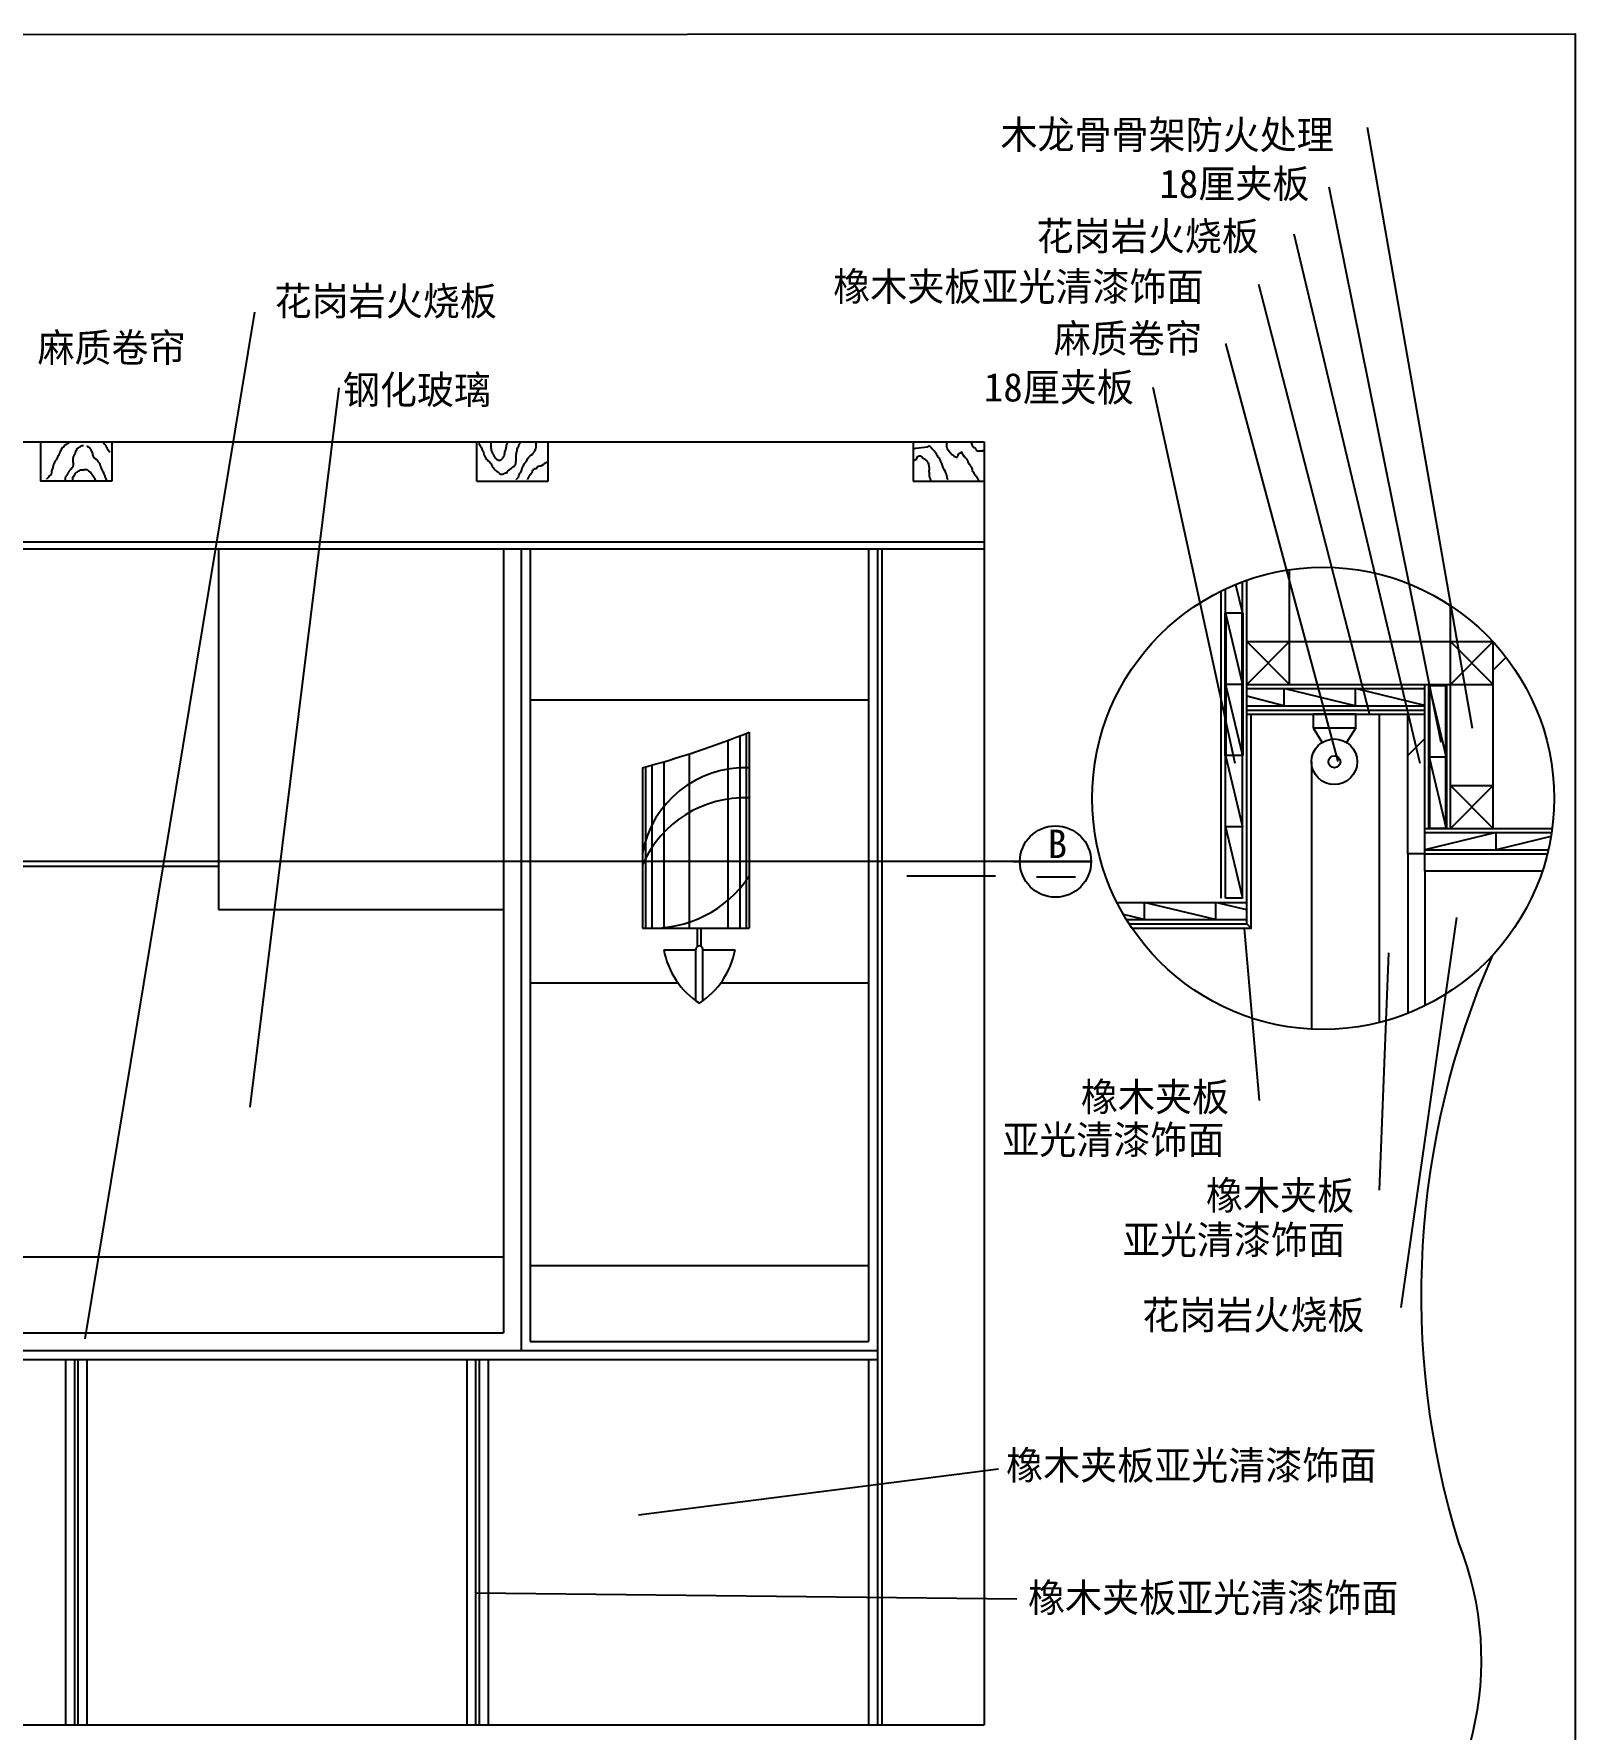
# Model space of a CAD drawing. Header units: metres. Extents: x 775 to 8252, y 359 to 9808.
# Drawn here: x 3925 to 8252, y 5050 to 9808 of the extents above; entities that cross this region are included whole.
import ezdxf

# ---------------------------------------------------------------- set-up
doc = ezdxf.new("R2010")
doc.units = ezdxf.units.M
for name, color, linetype in [('2', 2, 'Continuous'), ('3', 3, 'Continuous'), ('4', 4, 'Continuous'), ('7', 7, 'Continuous'), ('BH', 3, 'Continuous'), ('DIM', 3, 'Continuous'), ('K', 7, 'Continuous'), ('TEXT', 3, 'Continuous')]:
    doc.layers.add(name, color=color, linetype=linetype)
doc.dimstyles.get("Standard").update_dxf_attribs({"dimtxt": 2.5, "dimasz": 2.5, "dimexe": 1.25, "dimexo": 0.625, "dimtad": 1, "dimcen": 2.5, "dimazin": 3, "dimtfac": 1, "dimtmove": 0, "dimatfit": 3})

# ---------------------------------------------------------------- blocks, each defined once
blk = doc.blocks.new('BH1')
at = {"layer": 'BH', "lineweight": 40}
for p, q in [((3, 0), (3, 100)), ((15, 0), (15, 100))]:
    blk.add_line(p, q, dxfattribs=at)
at = {"layer": 'BH'}
blk.add_lwpolyline([(15, 100), (3, 50), (15, 50), (3, 0), (15, 0)], dxfattribs=at)

msp = doc.modelspace()

# ---------------------------------------------------------------- hatches: boundary and pattern name
at = {"layer": 'BH'}
h = msp.add_hatch(dxfattribs=at)
h.set_pattern_fill('GRATE', scale=1000)
h.paths.add_polyline_path([(5318.43, 8362.61), (5318.43, 6137.61), (6268.43, 6137.61), (6268.43, 8362.61)])
h.paths.add_polyline_path([(5933.43, 7848.29), (5933.43, 7298.29), (5798.43, 7298.29), (5798.43, 7246.96, -0.29), (5803.43, 7237.61), (5893.43, 7237.61, -0.21), (5793.43, 7087.61, -0.21), (5693.43, 7237.61), (5783.43, 7237.61, -0.29), (5788.43, 7246.96), (5788.43, 7298.29), (5633.43, 7298.29), (5633.43, 7748.29, 0.03)])
h = msp.add_hatch(dxfattribs=at)
h.set_pattern_fill('ANSI31', scale=300)
h.paths.add_polyline_path([(8022.18, 8101.13), (8022.18, 7578.2), (8187.62, 7578.2, 0.03), (8193.11, 7662.41, 0.19)])
h = msp.add_hatch(dxfattribs=at)
h.set_pattern_fill('ANSI33', scale=160)
h.paths.add_polyline_path([(7782.18, 7506.2), (7830.18, 7506.2), (7830.18, 7898.2), (7782.18, 7898.2)])
h.paths.add_polyline_path([(8160.12, 7458.2, 0.02), (8174.01, 7506.2), (7830.18, 7506.2), (7830.18, 7458.2)])
h = msp.add_hatch(dxfattribs=at)
h.set_pattern_fill('AR-RROOF', scale=500)
h.paths.add_polyline_path([(4443.43, 7350.56), (4443.43, 7471.6), (3643.43, 7471.6), (3643.43, 7262.61), (2843.43, 7262.61), (2843.43, 6162.61), (5243.43, 6162.61), (5243.43, 7350.56)])

# ---------------------------------------------------------------- linework, layer by layer
msp.add_line((6739.9, 7442.14), (6849.14, 7442.14))
at = {"layer": '2'}
for q in [(8022.18, 8101.13), (8187.62, 7578.2)]:
    msp.add_line((8022.18, 7578.2), q, dxfattribs=at)
at = {"layer": '3'}
for p, q in [((1493.43, 8382.61), (6593.43, 8382.61)), ((4443.43, 8362.61), (4443.43, 7350.56)), ((5293.43, 8362.61), (5293.43, 6112.61)), ((5318.43, 8362.61), (5318.43, 6137.61)), ((6268.43, 8362.61), (6268.43, 6137.61)), ((6305.43, 8362.61), (6305.43, 5062.61)), ((7450.18, 7982.2), (7330.18, 8102.2)), ((7450.18, 8102.2), (7330.18, 7982.2)), ((8022.18, 8102.2), (7902.18, 7982.2)), ((8022.18, 7982.2), (7902.18, 8102.2)), ((5873.27, 7825.02), (5873.27, 7298.29)), ((5906.59, 7837.7), (5906.59, 7298.29)), ((5925.12, 7844.98), (5925.12, 7298.29)), ((5660.27, 7755.65), (5660.27, 7298.29)), ((5693.6, 7765.21), (5693.6, 7298.29)), ((5764.51, 7787.12), (5764.51, 7298.29)), ((5641.75, 7750.54), (5641.75, 7298.29)), ((8022.18, 7578.2), (7902.18, 7698.2)), ((8022.18, 7698.2), (7902.18, 7578.2)), ((3643.43, 7471.6), (4443.43, 7471.6)), ((7830.18, 7458.2), (7830.18, 7080.2)), ((4443.43, 7350.56), (5243.43, 7350.56)), ((7000.17, 7310.2), (7330.18, 7310.2)), ((7330.18, 7310.2), (7342.18, 7298.2)), ((5318.43, 6137.61), (6268.43, 6137.61)), ((5318.43, 6137.61), (6268.43, 6137.61)), ((4038.43, 6087.61), (4038.43, 5062.61)), ((4048.43, 6087.61), (4048.43, 5062.61)), ((5165.93, 5062.61), (5165.93, 6087.61)), ((5175.93, 5062.61), (5175.93, 6087.61))]:
    msp.add_line(p, q, dxfattribs=at)
msp.add_circle((7576.18, 7765.1), 16.83, dxfattribs=at)
for centre, radius, start, end in [((5921.7, 7455.71), 292.82, 87.7, 169.87), ((5919.51, 7351.97), 311.78, 87.44, 156.57), ((5661.92, 7622.37), 324.48, 267.11, 326.8)]:
    msp.add_arc(centre, radius, start, end, dxfattribs=at)
at = {"layer": '4'}
for p, q in [((1493.43, 8662.61), (6593.43, 8662.61)), ((3943.43, 8662.61), (3943.43, 8552.61)), ((4143.43, 8662.61), (4143.43, 8552.61)), ((5168.43, 8552.61), (5168.43, 8662.61)), ((5368.43, 8552.61), (5368.43, 8662.61)), ((6393.43, 8662.61), (6393.43, 8552.61)), ((6593.43, 8662.61), (6593.43, 5062.61)), ((4143.43, 8552.61), (3943.43, 8552.61)), ((5168.43, 8552.61), (5368.43, 8552.61)), ((6393.43, 8552.61), (6593.43, 8552.61)), ((1493.43, 8362.61), (6593.43, 8362.61)), ((5243.43, 8362.61), (5243.43, 6162.61)), ((6293.43, 8362.61), (6293.43, 5062.61)), ((7330.18, 7898.2), (7830.18, 7898.2)), ((5933.43, 7848.29), (5933.43, 7298.29)), ((5633.43, 7748.29), (5633.43, 7298.29)), ((5633.43, 7298.29), (5933.43, 7298.29)), ((5788.43, 7246.96), (5788.43, 7298.29)), ((5798.43, 7246.96), (5798.43, 7298.29)), ((5693.43, 7237.61), (5783.43, 7237.61)), ((5783.43, 7094.45), (5783.43, 7238.93)), ((5803.43, 7094.45), (5803.43, 7238.93)), ((5803.43, 7237.61), (5893.43, 7237.61)), ((2843.43, 6162.61), (5243.43, 6162.61)), ((1493.43, 5062.61), (6593.43, 5062.61))]:
    msp.add_line(p, q, dxfattribs=at)
for points in [[(7008.12, 7298.2), (7342.18, 7298.2), (7342.18, 7898.2)], [(8160.12, 7458.2), (7830.18, 7458.2), (7830.18, 7506.2), (7782.18, 7506.2), (7782.18, 7898.2)]]:
    msp.add_lwpolyline(points, dxfattribs=at)
for centre, radius, start, end in [((4943.19, 10319.02), 2661.78, 285.03, 291.84), ((5915.94, 7277.62), 226.07, 190.19, 237.19), ((5793.43, 7238.27), 10.02, 356.25, 183.75), ((5670.93, 7277.62), 226.07, 302.81, 349.81)]:
    msp.add_arc(centre, radius, start, end, dxfattribs=at)
at = {"layer": '7'}
for p, q in [((7450.18, 7982.2), (7450.18, 8303.96)), ((7258.18, 7382.2), (7258.18, 8244.17)), ((7330.18, 7310.2), (7330.18, 8274.39)), ((7902.18, 7578.2), (7902.18, 8203.41)), ((7330.18, 8102.2), (8022.18, 8102.2)), ((7330.18, 7982.2), (8022.18, 7982.2)), ((7830.18, 7506.2), (7830.18, 7982.2)), ((7330.18, 7910.2), (7830.18, 7910.2)), ((7702.18, 7898.2), (7702.18, 7033.38)), ((7516.78, 7859.96), (7542.15, 7819.44)), ((7636.78, 7859.96), (7610.7, 7819.13)), ((7512.06, 7765.1), (7512.06, 7014.77)), ((7902.18, 7698.2), (8022.18, 7698.2)), ((7830.18, 7578.2), (8022.18, 7578.2)), ((7782.18, 7506.2), (7782.18, 7059.02)), ((7830.18, 7506.2), (8174.01, 7506.2)), ((1793.43, 6112.61), (6293.43, 6112.61)), ((1793.43, 6087.61), (6293.43, 6087.61)), ((4013.43, 6087.61), (4013.43, 5062.61)), ((4073.43, 6087.61), (4073.43, 5062.61)), ((5140.93, 5062.61), (5140.93, 6087.61)), ((5200.93, 5062.61), (5200.93, 6087.61)), ((6268.43, 6087.61), (6268.43, 5062.61))]:
    msp.add_line(p, q, dxfattribs=at)
msp.add_lwpolyline([(7516.78, 7859.96), (7636.78, 7859.96), (7636.78, 7898.2), (7516.78, 7898.2)], close=True, dxfattribs=at)
msp.add_circle((7576.18, 7765.1), 64.12, dxfattribs=at)
at = {"layer": 'BH'}
for p, q in [((4019.77, 8659.12), (4021.04, 8659.12)), ((4019.77, 8657.85), (4019.77, 8659.12)), ((4021.04, 8660.39), (4023.59, 8660.39)), ((4021.04, 8659.12), (4021.04, 8660.39)), ((4119.08, 8660.39), (4120.35, 8660.39)), ((4120.35, 8660.39), (4122.9, 8656.57)), ((5173.23, 8659.32), (5174.5, 8658.05)), ((5207.61, 8660.6), (5207.61, 8646.61)), ((5254.71, 8658.05), (5254.71, 8660.6)), ((5289.09, 8656.78), (5289.09, 8661.87)), ((5334.93, 8645.33), (5334.93, 8660.6)), ((6488.53, 8660.05), (6487.67, 8658.33)), ((6488.53, 8660.9), (6488.53, 8660.05)), ((6556.24, 8660.9), (6556.24, 8660.05)), ((6556.24, 8660.05), (6557.1, 8658.33)), ((3985.39, 8609.52), (3987.94, 8612.06)), ((3987.94, 8612.06), (3989.21, 8614.6)), ((3989.21, 8614.6), (3990.48, 8617.15)), ((3990.48, 8617.15), (3991.76, 8619.69)), ((3991.76, 8620.96), (3993.03, 8622.24)), ((3991.76, 8619.69), (3991.76, 8620.96)), ((3993.03, 8622.24), (3994.3, 8624.78)), ((3994.3, 8624.78), (3995.57, 8627.32)), ((3995.57, 8627.32), (3998.12, 8631.14)), ((3998.12, 8631.14), (4000.67, 8638.77)), ((4000.67, 8638.77), (4001.94, 8641.31)), ((4001.94, 8641.31), (4004.49, 8646.4)), ((4004.49, 8646.4), (4005.76, 8647.67)), ((4005.76, 8647.67), (4007.03, 8647.67)), ((4007.03, 8648.94), (4008.31, 8648.94)), ((4007.03, 8647.67), (4007.03, 8648.94)), ((4008.31, 8648.94), (4009.58, 8650.22)), ((4009.58, 8650.22), (4010.85, 8651.49)), ((4010.85, 8651.49), (4012.13, 8652.76)), ((4012.13, 8654.03), (4013.4, 8654.03)), ((4012.13, 8652.76), (4012.13, 8654.03)), ((4013.4, 8654.03), (4013.4, 8655.3)), ((4013.4, 8655.3), (4014.67, 8655.3)), ((4014.67, 8655.3), (4015.95, 8656.57)), ((4015.95, 8656.57), (4017.22, 8656.57)), ((4017.22, 8657.85), (4019.77, 8657.85)), ((4017.22, 8656.57), (4017.22, 8657.85)), ((4035.04, 8615.88), (4036.32, 8619.69)), ((4035.04, 8606.97), (4035.04, 8615.88)), ((4036.32, 8622.24), (4037.59, 8623.51)), ((4036.32, 8619.69), (4036.32, 8622.24)), ((4037.59, 8624.78), (4038.86, 8626.05)), ((4037.59, 8623.51), (4037.59, 8624.78)), ((4038.86, 8626.05), (4040.14, 8628.59)), ((4040.14, 8628.59), (4041.41, 8629.87)), ((4041.41, 8633.68), (4042.68, 8636.23)), ((4041.41, 8629.87), (4041.41, 8633.68)), ((4042.68, 8636.23), (4043.96, 8638.77)), ((4043.96, 8638.77), (4045.23, 8641.31)), ((4045.23, 8641.31), (4046.5, 8643.86)), ((4046.5, 8645.13), (4047.78, 8645.13)), ((4046.5, 8643.86), (4046.5, 8645.13)), ((4047.78, 8645.13), (4049.05, 8646.4)), ((4049.05, 8646.4), (4050.32, 8646.4)), ((4050.32, 8646.4), (4052.87, 8647.67)), ((4052.87, 8647.67), (4054.14, 8648.94)), ((4054.14, 8650.22), (4056.69, 8650.22)), ((4054.14, 8648.94), (4054.14, 8650.22)), ((4056.69, 8650.22), (4057.96, 8651.49)), ((4057.96, 8651.49), (4060.51, 8652.76)), ((4060.51, 8652.76), (4064.33, 8652.76)), ((4073.24, 8651.49), (4074.51, 8651.49)), ((4074.51, 8651.49), (4075.79, 8650.22)), ((4075.79, 8650.22), (4077.06, 8648.94)), ((4077.06, 8648.94), (4079.61, 8647.67)), ((4079.61, 8647.67), (4080.88, 8646.4)), ((4080.88, 8646.4), (4082.15, 8643.86)), ((4082.15, 8643.86), (4083.43, 8642.58)), ((4083.43, 8642.58), (4084.7, 8640.04)), ((4084.7, 8640.04), (4085.97, 8638.77)), ((4085.97, 8638.77), (4087.25, 8636.23)), ((4087.25, 8636.23), (4087.25, 8634.95)), ((4087.25, 8634.95), (4089.79, 8629.87)), ((4089.79, 8629.87), (4089.79, 8626.05)), ((4089.79, 8626.05), (4091.07, 8622.24)), ((4091.07, 8622.24), (4094.88, 8617.15)), ((4094.88, 8617.15), (4098.7, 8614.6)), ((4098.7, 8614.6), (4101.25, 8613.33)), ((4101.25, 8613.33), (4101.25, 8612.06)), ((4101.25, 8612.06), (4102.52, 8612.06)), ((4102.52, 8612.06), (4102.52, 8610.79)), ((4122.9, 8656.57), (4126.72, 8652.76)), ((4126.72, 8652.76), (4126.72, 8650.22)), ((4126.72, 8650.22), (4127.99, 8648.94)), ((4127.99, 8648.94), (4127.99, 8647.67)), ((4127.99, 8647.67), (4129.26, 8647.67)), ((4129.26, 8647.67), (4129.26, 8645.13)), ((4129.26, 8645.13), (4130.53, 8643.86)), ((4130.53, 8643.86), (4130.53, 8642.58)), ((4130.53, 8642.58), (4131.81, 8642.58)), ((4131.81, 8642.58), (4131.81, 8641.31)), ((4131.81, 8641.31), (4133.08, 8641.31)), ((4133.08, 8641.31), (4133.08, 8638.77)), ((4133.08, 8638.77), (4134.35, 8638.77)), ((4134.35, 8638.77), (4134.35, 8637.5)), ((4134.35, 8637.5), (4135.63, 8637.5)), ((4135.63, 8637.5), (4135.63, 8636.23)), ((4135.63, 8636.23), (4136.9, 8636.23)), ((4136.9, 8636.23), (4136.9, 8633.68)), ((5174.5, 8658.05), (5175.78, 8655.51)), ((5175.78, 8655.51), (5178.32, 8651.69)), ((5178.32, 8651.69), (5180.87, 8647.88)), ((5180.87, 8647.88), (5183.41, 8640.25)), ((5183.41, 8640.25), (5185.96, 8636.43)), ((5185.96, 8636.43), (5187.23, 8632.62)), ((5187.23, 8632.62), (5188.51, 8627.53)), ((5188.51, 8627.53), (5189.78, 8623.71)), ((5189.78, 8623.71), (5192.33, 8619.9)), ((5192.33, 8619.9), (5194.87, 8614.81)), ((5194.87, 8614.81), (5196.15, 8613.54)), ((5196.15, 8613.54), (5198.69, 8612.27)), ((5198.69, 8612.27), (5199.97, 8609.72)), ((5207.61, 8646.61), (5208.88, 8642.79)), ((5208.88, 8642.79), (5208.88, 8638.98)), ((5208.88, 8638.98), (5210.15, 8636.43)), ((5210.15, 8636.43), (5210.15, 8635.16)), ((5210.15, 8635.16), (5211.43, 8635.16)), ((5211.43, 8635.16), (5211.43, 8632.62)), ((5211.43, 8632.62), (5212.7, 8630.07)), ((5212.7, 8630.07), (5215.24, 8627.53)), ((5215.24, 8627.53), (5215.24, 8624.99)), ((5215.24, 8624.99), (5216.52, 8624.99)), ((5216.52, 8624.99), (5216.52, 8622.44)), ((5216.52, 8622.44), (5219.06, 8619.9)), ((5219.06, 8619.9), (5220.34, 8617.35)), ((5220.34, 8617.35), (5222.88, 8614.81)), ((5222.88, 8614.81), (5224.16, 8614.81)), ((5224.16, 8614.81), (5224.16, 8613.54)), ((5224.16, 8613.54), (5225.43, 8613.54)), ((5225.43, 8613.54), (5226.7, 8612.27)), ((5226.7, 8612.27), (5227.98, 8612.27)), ((5227.98, 8612.27), (5227.98, 8611)), ((5227.98, 8611), (5234.34, 8611)), ((5234.34, 8611), (5235.62, 8612.27)), ((5235.62, 8612.27), (5236.89, 8612.27)), ((5236.89, 8612.27), (5238.16, 8613.54)), ((5238.16, 8613.54), (5240.71, 8616.08)), ((5240.71, 8616.08), (5241.98, 8617.35)), ((5241.98, 8618.63), (5243.26, 8619.9)), ((5241.98, 8617.35), (5241.98, 8618.63)), ((5243.26, 8621.17), (5244.53, 8621.17)), ((5243.26, 8619.9), (5243.26, 8621.17)), ((5244.53, 8622.44), (5245.8, 8624.99)), ((5244.53, 8621.17), (5244.53, 8622.44)), ((5245.8, 8627.53), (5247.07, 8630.07)), ((5245.8, 8624.99), (5245.8, 8627.53)), ((5247.07, 8635.16), (5248.35, 8636.43)), ((5247.07, 8630.07), (5247.07, 8635.16)), ((5248.35, 8638.98), (5249.62, 8638.98)), ((5248.35, 8636.43), (5248.35, 8638.98)), ((5249.62, 8642.79), (5250.89, 8644.06)), ((5249.62, 8638.98), (5249.62, 8642.79)), ((5250.89, 8647.88), (5252.17, 8647.88)), ((5250.89, 8644.06), (5250.89, 8647.88)), ((5252.17, 8655.51), (5253.44, 8655.51)), ((5252.17, 8647.88), (5252.17, 8655.51)), ((5253.44, 8658.05), (5254.71, 8658.05)), ((5253.44, 8655.51), (5253.44, 8658.05)), ((5277.63, 8607.18), (5278.9, 8611)), ((5278.9, 8627.53), (5280.18, 8630.07)), ((5278.9, 8611), (5278.9, 8627.53)), ((5280.18, 8635.16), (5281.45, 8637.7)), ((5280.18, 8630.07), (5280.18, 8635.16)), ((5281.45, 8644.06), (5282.72, 8645.33)), ((5281.45, 8637.7), (5281.45, 8644.06)), ((5282.72, 8646.61), (5284, 8646.61)), ((5282.72, 8645.33), (5282.72, 8646.61)), ((5284, 8646.61), (5285.27, 8647.88)), ((5285.27, 8649.15), (5286.54, 8651.69)), ((5285.27, 8647.88), (5285.27, 8649.15)), ((5286.54, 8652.97), (5287.82, 8654.24)), ((5286.54, 8651.69), (5286.54, 8652.97)), ((5287.82, 8656.78), (5289.09, 8656.78)), ((5287.82, 8654.24), (5287.82, 8656.78)), ((5308.19, 8609.72), (5309.46, 8612.27)), ((5309.46, 8612.27), (5310.73, 8614.81)), ((5310.73, 8614.81), (5313.28, 8618.63)), ((5313.28, 8618.63), (5318.37, 8623.71)), ((5318.37, 8623.71), (5322.19, 8626.26)), ((5322.19, 8626.26), (5324.74, 8627.53)), ((5324.74, 8627.53), (5326.01, 8630.07)), ((5326.01, 8630.07), (5328.56, 8632.62)), ((5328.56, 8632.62), (5329.83, 8635.16)), ((5329.83, 8635.16), (5331.11, 8636.43)), ((5331.11, 8636.43), (5333.65, 8641.52)), ((5333.65, 8644.06), (5334.93, 8645.33)), ((5333.65, 8641.52), (5333.65, 8644.06)), ((6395.11, 8611.25), (6397.68, 8611.25)), ((6396.82, 8643.78), (6397.68, 8643.78)), ((6397.68, 8643.78), (6401.11, 8645.49)), ((6397.68, 8611.25), (6399.39, 8612.1)), ((6399.39, 8612.1), (6401.11, 8612.96)), ((6401.11, 8645.49), (6425.11, 8648.06)), ((6401.11, 8612.96), (6402.82, 8613.81)), ((6402.82, 8613.81), (6407.11, 8622.38)), ((6407.11, 8622.38), (6408.82, 8622.38)), ((6408.82, 8622.38), (6409.68, 8623.23)), ((6409.68, 8623.23), (6414.82, 8623.23)), ((6414.82, 8623.23), (6414.82, 8622.38)), ((6414.82, 8622.38), (6415.68, 8622.38)), ((6415.68, 8622.38), (6415.68, 8621.52)), ((6415.68, 8621.52), (6417.39, 8621.52)), ((6417.39, 8621.52), (6418.25, 8620.66)), ((6418.25, 8620.66), (6419.11, 8618.95)), ((6419.11, 8618.95), (6420.82, 8618.09)), ((6420.82, 8618.09), (6421.68, 8617.24)), ((6421.68, 8617.24), (6423.39, 8616.38)), ((6423.39, 8616.38), (6425.11, 8615.53)), ((6425.11, 8648.06), (6433.68, 8648.92)), ((6425.11, 8615.53), (6425.96, 8614.67)), ((6425.96, 8614.67), (6426.82, 8613.81)), ((6426.82, 8613.81), (6428.54, 8612.96)), ((6428.54, 8612.96), (6429.39, 8612.1)), ((6429.39, 8612.1), (6430.25, 8611.25)), ((6430.25, 8611.25), (6431.11, 8610.39)), ((6433.68, 8648.92), (6434.53, 8649.77)), ((6434.53, 8649.77), (6435.39, 8649.77)), ((6435.39, 8649.77), (6436.25, 8650.63)), ((6436.25, 8650.63), (6437.11, 8650.63)), ((6437.11, 8651.48), (6438.82, 8651.48)), ((6437.11, 8650.63), (6437.11, 8651.48)), ((6438.82, 8651.48), (6440.53, 8650.63)), ((6440.53, 8650.63), (6443.96, 8647.2)), ((6443.96, 8647.2), (6445.68, 8644.64)), ((6445.68, 8644.64), (6449.1, 8641.21)), ((6449.1, 8641.21), (6450.82, 8639.5)), ((6450.82, 8639.5), (6451.68, 8638.64)), ((6451.68, 8638.64), (6452.53, 8637.79)), ((6452.53, 8637.79), (6453.39, 8636.07)), ((6453.39, 8636.07), (6455.1, 8633.51)), ((6455.1, 8633.51), (6456.82, 8631.79)), ((6456.82, 8631.79), (6458.53, 8629.22)), ((6458.53, 8629.22), (6459.39, 8627.51)), ((6459.39, 8627.51), (6461.1, 8624.94)), ((6461.1, 8624.94), (6461.96, 8622.38)), ((6461.96, 8622.38), (6463.68, 8619.81)), ((6463.68, 8619.81), (6465.39, 8618.95)), ((6465.39, 8618.95), (6466.25, 8617.24)), ((6466.25, 8617.24), (6467.1, 8616.38)), ((6467.1, 8616.38), (6467.96, 8614.67)), ((6467.96, 8614.67), (6468.82, 8612.1)), ((6468.82, 8612.1), (6469.67, 8610.39)), ((6487.67, 8658.33), (6486.82, 8654.91)), ((6486.82, 8654.91), (6486.82, 8650.63)), ((6486.82, 8650.63), (6487.67, 8648.92)), ((6487.67, 8648.92), (6487.67, 8648.06)), ((6487.67, 8648.06), (6488.53, 8647.2)), ((6488.53, 8647.2), (6488.53, 8645.49)), ((6488.53, 8645.49), (6489.39, 8643.78)), ((6489.39, 8643.78), (6491.1, 8641.21)), ((6491.1, 8641.21), (6492.82, 8638.64)), ((6492.82, 8638.64), (6494.53, 8635.22)), ((6494.53, 8635.22), (6495.39, 8635.22)), ((6495.39, 8635.22), (6496.24, 8634.36)), ((6496.24, 8634.36), (6497.1, 8633.51)), ((6497.1, 8633.51), (6497.96, 8631.79)), ((6497.96, 8631.79), (6499.67, 8630.08)), ((6499.67, 8630.08), (6502.24, 8627.51)), ((6502.24, 8627.51), (6504.81, 8626.66)), ((6504.81, 8626.66), (6506.53, 8624.94)), ((6506.53, 8624.94), (6507.39, 8623.23)), ((6507.39, 8623.23), (6508.24, 8622.38)), ((6508.24, 8622.38), (6508.24, 8621.52)), ((6508.24, 8621.52), (6511.67, 8621.52)), ((6511.67, 8621.52), (6512.53, 8620.66)), ((6512.53, 8620.66), (6514.24, 8620.66)), ((6514.24, 8620.66), (6514.24, 8619.81)), ((6514.24, 8619.81), (6517.67, 8619.81)), ((6517.67, 8619.81), (6518.53, 8620.66)), ((6518.53, 8621.52), (6520.24, 8623.23)), ((6518.53, 8620.66), (6518.53, 8621.52)), ((6520.24, 8626.66), (6521.1, 8628.37)), ((6520.24, 8623.23), (6520.24, 8626.66)), ((6521.1, 8629.22), (6521.96, 8630.08)), ((6521.1, 8628.37), (6521.1, 8629.22)), ((6521.96, 8630.08), (6522.81, 8630.94)), ((6522.81, 8630.94), (6523.67, 8630.94)), ((6523.67, 8630.94), (6525.38, 8631.79)), ((6525.38, 8631.79), (6528.81, 8631.79)), ((6528.81, 8635.22), (6529.67, 8635.22)), ((6528.81, 8631.79), (6528.81, 8635.22)), ((6529.67, 8635.22), (6530.53, 8633.51)), ((6530.53, 8633.51), (6531.38, 8630.08)), ((6531.38, 8630.08), (6533.1, 8627.51)), ((6533.1, 8627.51), (6535.67, 8622.38)), ((6535.67, 8622.38), (6537.38, 8621.52)), ((6537.38, 8621.52), (6538.24, 8619.81)), ((6538.24, 8619.81), (6539.95, 8618.09)), ((6539.95, 8618.09), (6542.53, 8616.38)), ((6542.53, 8616.38), (6544.24, 8613.81)), ((6544.24, 8613.81), (6545.95, 8611.25)), ((6545.95, 8611.25), (6546.81, 8607.82)), ((6557.1, 8658.33), (6557.95, 8655.77)), ((6557.95, 8655.77), (6558.81, 8652.34)), ((6558.81, 8652.34), (6562.24, 8648.92)), ((6562.24, 8648.92), (6563.1, 8648.06)), ((6563.1, 8648.06), (6564.81, 8647.2)), ((6564.81, 8647.2), (6568.24, 8643.78)), ((6568.24, 8643.78), (6569.09, 8642.07)), ((6569.09, 8642.07), (6569.95, 8641.21)), ((6569.95, 8641.21), (6570.81, 8639.5)), ((6570.81, 8639.5), (6572.52, 8638.64)), ((6572.52, 8638.64), (6573.38, 8637.79)), ((6573.38, 8637.79), (6576.81, 8637.79)), ((6576.81, 8637.79), (6577.67, 8636.93)), ((6577.67, 8636.93), (6579.38, 8636.93)), ((6579.38, 8637.79), (6589.66, 8637.79)), ((6579.38, 8636.93), (6579.38, 8637.79)), ((6589.66, 8638.64), (6590.52, 8638.64)), ((6589.66, 8637.79), (6589.66, 8638.64)), ((6590.52, 8638.64), (6590.52, 8640.35)), ((3965.02, 8563.08), (3967.56, 8566.89)), ((3967.56, 8566.89), (3971.38, 8569.44)), ((3971.38, 8569.44), (3973.93, 8573.25)), ((3973.93, 8573.25), (3975.2, 8577.07)), ((3975.2, 8580.26), (3977.75, 8587.9)), ((3975.2, 8577.07), (3975.2, 8580.26)), ((3977.75, 8587.9), (3979.02, 8590.44)), ((3979.02, 8592.98), (3980.3, 8594.26)), ((3979.02, 8590.44), (3979.02, 8592.98)), ((3980.3, 8598.07), (3981.57, 8600.61)), ((3980.3, 8594.26), (3980.3, 8598.07)), ((3981.57, 8600.61), (3982.84, 8603.16)), ((3982.84, 8603.16), (3984.12, 8605.7)), ((3984.12, 8605.7), (3985.39, 8609.52)), ((4013.4, 8561.81), (4014.67, 8565.62)), ((4014.67, 8565.62), (4017.22, 8569.44)), ((4017.22, 8569.44), (4019.77, 8571.98)), ((4019.77, 8571.98), (4021.04, 8575.8)), ((4021.04, 8575.8), (4023.59, 8578.34)), ((4023.59, 8580.26), (4027.41, 8584.08)), ((4023.59, 8578.34), (4023.59, 8580.26)), ((4027.41, 8584.08), (4028.68, 8586.62)), ((4028.68, 8586.62), (4032.5, 8590.44)), ((4032.5, 8590.44), (4035.04, 8594.26)), ((4033.77, 8563.08), (4035.04, 8564.35)), ((4036.32, 8604.43), (4035.04, 8606.97)), ((4035.04, 8594.26), (4036.32, 8598.07)), ((4035.04, 8565.62), (4037.59, 8566.89)), ((4035.04, 8564.35), (4035.04, 8565.62)), ((4036.32, 8598.07), (4036.32, 8604.43)), ((4037.59, 8566.89), (4038.86, 8569.44)), ((4038.86, 8569.44), (4040.14, 8570.71)), ((4040.14, 8570.71), (4042.68, 8575.8)), ((4042.68, 8577.07), (4043.96, 8577.07)), ((4042.68, 8575.8), (4042.68, 8577.07)), ((4043.96, 8577.07), (4045.23, 8578.34)), ((4045.23, 8578.99), (4047.78, 8578.99)), ((4045.23, 8578.34), (4045.23, 8578.99)), ((4047.78, 8580.26), (4049.05, 8580.26)), ((4047.78, 8578.99), (4047.78, 8580.26)), ((4049.05, 8580.26), (4050.32, 8581.54)), ((4050.32, 8581.54), (4051.6, 8581.54)), ((4051.6, 8581.54), (4052.87, 8582.81)), ((4052.87, 8582.81), (4054.14, 8582.81)), ((4054.14, 8584.08), (4064.33, 8584.08)), ((4054.14, 8582.81), (4054.14, 8584.08)), ((4064.33, 8584.08), (4065.6, 8585.35)), ((4065.6, 8585.35), (4074.51, 8585.35)), ((4074.51, 8585.35), (4077.06, 8582.81)), ((4077.06, 8582.81), (4078.33, 8582.81)), ((4078.33, 8582.81), (4078.33, 8581.54)), ((4078.33, 8581.54), (4079.61, 8580.26)), ((4079.61, 8580.26), (4080.88, 8580.26)), ((4080.88, 8580.26), (4080.88, 8578.99)), ((4080.88, 8578.99), (4082.15, 8578.99)), ((4082.15, 8578.99), (4083.43, 8578.34)), ((4083.43, 8578.34), (4083.43, 8577.07)), ((4083.43, 8577.07), (4085.97, 8574.53)), ((4085.97, 8574.53), (4085.97, 8573.25)), ((4085.97, 8573.25), (4087.25, 8573.25)), ((4087.25, 8573.25), (4087.25, 8571.98)), ((4087.25, 8571.98), (4089.79, 8569.44)), ((4089.79, 8569.44), (4089.79, 8568.17)), ((4089.79, 8568.17), (4091.07, 8568.17)), ((4091.07, 8568.17), (4091.07, 8565.62)), ((4091.07, 8565.62), (4092.34, 8565.62)), ((4092.34, 8565.62), (4092.34, 8564.35)), ((4092.34, 8564.35), (4093.61, 8563.08)), ((4102.52, 8610.79), (4103.8, 8610.79)), ((4103.8, 8610.79), (4103.8, 8608.25)), ((4103.8, 8608.25), (4108.89, 8603.16)), ((4108.89, 8603.16), (4108.89, 8601.89)), ((4108.89, 8601.89), (4110.16, 8599.34)), ((4110.16, 8599.34), (4110.16, 8598.07)), ((4110.16, 8598.07), (4111.44, 8595.53)), ((4111.44, 8595.53), (4112.71, 8591.71)), ((4112.71, 8591.71), (4113.98, 8589.17)), ((4113.98, 8589.17), (4115.26, 8586.62)), ((4115.26, 8586.62), (4115.26, 8585.35)), ((4115.26, 8585.35), (4116.53, 8582.81)), ((4116.53, 8582.81), (4117.8, 8581.54)), ((4117.8, 8581.54), (4119.08, 8578.99)), ((4119.08, 8578.99), (4120.35, 8575.8)), ((4120.35, 8575.8), (4120.35, 8574.53)), ((4120.35, 8574.53), (4121.62, 8571.98)), ((4121.62, 8571.98), (4122.9, 8570.71)), ((4122.9, 8570.71), (4122.9, 8568.17)), ((4122.9, 8568.17), (4124.17, 8566.89)), ((4124.17, 8566.89), (4124.17, 8564.35)), ((4124.17, 8564.35), (4125.44, 8563.08)), ((5199.97, 8609.72), (5202.51, 8608.45)), ((5202.51, 8608.45), (5205.06, 8605.91)), ((5205.06, 8605.91), (5206.33, 8603.36)), ((5206.33, 8603.36), (5208.88, 8600.82)), ((5208.88, 8600.82), (5210.15, 8598.28)), ((5210.15, 8598.28), (5211.43, 8594.46)), ((5211.43, 8594.46), (5213.97, 8590.65)), ((5213.97, 8590.65), (5216.52, 8586.83)), ((5216.52, 8586.83), (5219.06, 8584.29)), ((5219.06, 8584.29), (5220.34, 8584.29)), ((5220.34, 8584.29), (5224.16, 8580.47)), ((5224.16, 8580.47), (5226.7, 8579.2)), ((5226.7, 8579.2), (5229.25, 8577.28)), ((5229.25, 8577.28), (5230.52, 8576)), ((5230.52, 8576), (5233.07, 8573.46)), ((5233.07, 8573.46), (5235.62, 8572.19)), ((5235.62, 8572.19), (5240.71, 8572.19)), ((5240.71, 8572.19), (5243.26, 8573.46)), ((5243.26, 8573.46), (5244.53, 8573.46)), ((5244.53, 8573.46), (5245.8, 8574.73)), ((5245.8, 8574.73), (5247.07, 8574.73)), ((5247.07, 8574.73), (5248.35, 8576)), ((5248.35, 8576), (5250.89, 8576)), ((5250.89, 8576), (5253.44, 8577.28)), ((5253.44, 8577.28), (5254.71, 8579.2)), ((5254.71, 8579.2), (5261.08, 8585.56)), ((5261.08, 8585.56), (5263.63, 8588.1)), ((5263.63, 8588.1), (5266.17, 8589.37)), ((5266.17, 8589.37), (5269.99, 8593.19)), ((5269.99, 8593.19), (5273.81, 8594.46)), ((5273.81, 8594.46), (5275.09, 8597)), ((5275.09, 8597), (5277.63, 8600.82)), ((5277.63, 8600.82), (5277.63, 8607.18)), ((5285.27, 8563.29), (5286.54, 8567.1)), ((5286.54, 8567.1), (5289.09, 8574.73)), ((5289.09, 8574.73), (5291.64, 8577.28)), ((5291.64, 8577.28), (5294.18, 8581.74)), ((5294.18, 8584.29), (5295.46, 8586.83)), ((5294.18, 8581.74), (5294.18, 8584.29)), ((5295.46, 8589.37), (5296.73, 8590.65)), ((5295.46, 8586.83), (5295.46, 8589.37)), ((5296.73, 8590.65), (5298, 8593.19)), ((5298, 8593.19), (5299.28, 8594.46)), ((5299.28, 8595.73), (5300.55, 8598.28)), ((5299.28, 8594.46), (5299.28, 8595.73)), ((5300.55, 8598.28), (5301.82, 8600.82)), ((5301.82, 8600.82), (5303.1, 8603.36)), ((5303.1, 8603.36), (5306.92, 8607.18)), ((5306.92, 8607.18), (5308.19, 8609.72)), ((5314.55, 8563.29), (5315.83, 8567.1)), ((5315.83, 8567.1), (5318.37, 8569.64)), ((5318.37, 8569.64), (5319.65, 8572.19)), ((5319.65, 8572.19), (5320.92, 8573.46)), ((5320.92, 8573.46), (5322.19, 8574.73)), ((5322.19, 8574.73), (5323.47, 8577.28)), ((5323.47, 8577.28), (5324.74, 8578.55)), ((5324.74, 8580.47), (5326.01, 8583.01)), ((5324.74, 8578.55), (5324.74, 8580.47)), ((5326.01, 8583.01), (5327.29, 8584.29)), ((5327.29, 8585.56), (5328.56, 8586.83)), ((5327.29, 8584.29), (5327.29, 8585.56)), ((5328.56, 8586.83), (5329.83, 8586.83)), ((5329.83, 8586.83), (5331.11, 8588.1)), ((5331.11, 8588.1), (5334.93, 8588.1)), ((5334.93, 8588.1), (5336.2, 8589.37)), ((5336.2, 8589.37), (5337.47, 8589.37)), ((5337.47, 8591.92), (5340.02, 8594.46)), ((5337.47, 8589.37), (5337.47, 8591.92)), ((5340.02, 8594.46), (5342.57, 8594.46)), ((5342.57, 8594.46), (5343.84, 8595.73)), ((5343.84, 8595.73), (5348.93, 8595.73)), ((5348.93, 8595.73), (5354.02, 8598.28)), ((5354.02, 8598.28), (5355.3, 8599.55)), ((5355.3, 8599.55), (5356.57, 8600.82)), ((5356.57, 8600.82), (5357.84, 8602.09)), ((5357.84, 8602.09), (5359.12, 8602.09)), ((5359.12, 8602.09), (5361.66, 8604.64)), ((5361.66, 8604.64), (5364.21, 8604.64)), ((5364.21, 8605.91), (5366.76, 8605.91)), ((5364.21, 8604.64), (5364.21, 8605.91)), ((6431.11, 8610.39), (6431.96, 8608.68)), ((6431.96, 8608.68), (6433.68, 8606.96)), ((6433.68, 8606.96), (6435.39, 8604.4)), ((6435.39, 8604.4), (6437.11, 8602.68)), ((6437.11, 8602.68), (6437.11, 8597.55)), ((6437.11, 8597.55), (6437.96, 8596.69)), ((6437.96, 8596.69), (6437.96, 8592.41)), ((6437.96, 8592.41), (6438.82, 8590.7)), ((6438.82, 8584.7), (6437.96, 8582.14)), ((6437.96, 8582.14), (6437.96, 8577.62)), ((6437.96, 8577.62), (6438.82, 8577.62)), ((6438.82, 8590.7), (6438.82, 8584.7)), ((6438.82, 8577.62), (6438.82, 8565.63)), ((6438.82, 8565.63), (6439.68, 8564.78)), ((6439.68, 8564.78), (6439.68, 8562.21)), ((6469.67, 8610.39), (6470.53, 8607.82)), ((6470.53, 8607.82), (6472.25, 8604.4)), ((6472.25, 8604.4), (6473.1, 8601.83)), ((6473.1, 8601.83), (6473.96, 8599.26)), ((6473.96, 8599.26), (6474.82, 8596.69)), ((6474.82, 8596.69), (6474.82, 8595.83)), ((6474.82, 8595.83), (6475.67, 8594.12)), ((6475.67, 8594.12), (6475.67, 8593.27)), ((6475.67, 8593.27), (6478.25, 8588.13)), ((6478.25, 8588.13), (6479.96, 8586.42)), ((6479.96, 8586.42), (6482.53, 8581.28)), ((6482.53, 8581.28), (6483.39, 8578.71)), ((6483.39, 8578.71), (6485.1, 8575.91)), ((6485.1, 8575.91), (6485.1, 8573.34)), ((6485.1, 8573.34), (6485.96, 8572.48)), ((6485.96, 8572.48), (6485.96, 8570.77)), ((6485.96, 8570.77), (6486.82, 8569.91)), ((6486.82, 8569.91), (6486.82, 8568.2)), ((6486.82, 8568.2), (6487.67, 8566.49)), ((6487.67, 8566.49), (6488.53, 8565.63)), ((6488.53, 8565.63), (6488.53, 8559.64)), ((6546.81, 8607.82), (6546.81, 8606.11)), ((6546.81, 8606.11), (6547.67, 8604.4)), ((6547.67, 8604.4), (6548.53, 8603.54)), ((6548.53, 8603.54), (6548.53, 8602.68)), ((6548.53, 8602.68), (6549.38, 8601.83)), ((6549.38, 8601.83), (6551.1, 8600.97)), ((6551.1, 8600.97), (6551.95, 8599.26)), ((6551.95, 8599.26), (6552.81, 8598.4)), ((6552.81, 8598.4), (6552.81, 8597.55)), ((6552.81, 8597.55), (6553.67, 8596.69)), ((6553.67, 8596.69), (6554.52, 8595.83)), ((6554.52, 8595.83), (6556.24, 8592.41)), ((6556.24, 8592.41), (6557.1, 8591.55)), ((6557.1, 8591.55), (6557.1, 8590.7)), ((6557.1, 8590.7), (6557.95, 8589.84)), ((6557.95, 8589.84), (6557.95, 8588.13)), ((6557.95, 8588.13), (6558.81, 8585.56)), ((6558.81, 8585.56), (6559.67, 8582.14)), ((6559.67, 8582.14), (6561.38, 8579.57)), ((6561.38, 8579.57), (6563.1, 8577.62)), ((6563.1, 8577.62), (6563.95, 8575.05)), ((6563.95, 8575.05), (6564.81, 8572.48)), ((6564.81, 8572.48), (6566.52, 8570.77)), ((6566.52, 8570.77), (6566.52, 8569.91)), ((6566.52, 8569.91), (6567.38, 8569.91)), ((6567.38, 8569.91), (6568.24, 8569.06)), ((6568.24, 8569.06), (6569.09, 8568.2)), ((6569.09, 8568.2), (6569.09, 8567.35)), ((6569.09, 8567.35), (6570.81, 8566.49)), ((6570.81, 8566.49), (6571.67, 8564.78)), ((6571.67, 8564.78), (6572.52, 8563.07)), ((3961.2, 8559.26), (3965.02, 8563.08)), ((3961.2, 8557.99), (3961.2, 8559.26)), ((4012.13, 8555.45), (4013.4, 8557.99)), ((4012.13, 8554.18), (4012.13, 8555.45)), ((4013.4, 8557.99), (4013.4, 8561.81)), ((4033.77, 8555.45), (4033.77, 8563.08)), ((4093.61, 8563.08), (4093.61, 8561.81)), ((4093.61, 8561.81), (4094.88, 8561.81)), ((4094.88, 8561.81), (4094.88, 8559.26)), ((4094.88, 8559.26), (4096.16, 8559.26)), ((4096.16, 8559.26), (4096.16, 8556.72)), ((4096.16, 8556.72), (4097.43, 8556.72)), ((4097.43, 8556.72), (4097.43, 8555.45)), ((4097.43, 8555.45), (4098.7, 8555.45)), ((4098.7, 8555.45), (4098.7, 8554.18)), ((4125.44, 8563.08), (4125.44, 8560.54)), ((4125.44, 8560.54), (4126.72, 8560.54)), ((4126.72, 8560.54), (4126.72, 8557.99)), ((4126.72, 8557.99), (4127.99, 8557.99)), ((4127.99, 8557.99), (4127.99, 8556.72)), ((5280.18, 8558.2), (5285.27, 8563.29)), ((5280.18, 8556.93), (5280.18, 8558.2)), ((5312.01, 8558.2), (5314.55, 8563.29)), ((5312.01, 8556.93), (5312.01, 8558.2)), ((6439.68, 8562.21), (6440.53, 8561.35)), ((6440.53, 8561.35), (6440.53, 8559.64)), ((6440.53, 8559.64), (6441.39, 8559.64)), ((6441.39, 8559.64), (6441.39, 8557.07)), ((6441.39, 8557.07), (6442.25, 8557.07)), ((6442.25, 8557.07), (6442.25, 8555.36)), ((6442.25, 8555.36), (6443.11, 8554.5)), ((6443.11, 8554.5), (6443.11, 8553.65)), ((6488.53, 8559.64), (6489.39, 8559.64)), ((6489.39, 8559.64), (6489.39, 8558.78)), ((6489.39, 8558.78), (6490.24, 8558.78)), ((6490.24, 8558.78), (6490.24, 8557.07)), ((6572.52, 8563.07), (6573.38, 8562.21)), ((6573.38, 8562.21), (6573.38, 8560.5)), ((6573.38, 8560.5), (6574.24, 8560.5)), ((6574.24, 8560.5), (6574.24, 8558.78)), ((6574.24, 8558.78), (6575.09, 8557.93)), ((6575.09, 8557.93), (6575.95, 8556.22)), ((6575.95, 8556.22), (6576.81, 8555.36)), ((6576.81, 8555.36), (6576.81, 8554.5)), ((6576.81, 8554.5), (6577.67, 8553.65)), ((6577.67, 8553.65), (6579.38, 8553.65)), ((6579.38, 8553.65), (6579.38, 8552.79)), ((6579.38, 8552.79), (6580.24, 8552.79)), ((6580.24, 8552.79), (6580.24, 8551.94)), ((6580.24, 8551.94), (6581.09, 8551.08)), ((7270.18, 8182.2), (7270.18, 8249.93)), ((7318.18, 8182.2), (7318.18, 8270.05)), ((7330.18, 7970.2), (7434.18, 7970.2)), ((7434.18, 7970.2), (7830.18, 7970.2)), ((7842.18, 7978.2), (7842.18, 7982.2)), ((7890.18, 7978.2), (7890.18, 7982.2)), ((7330.18, 7922.2), (7434.18, 7922.2)), ((7434.18, 7922.2), (7830.18, 7922.2)), ((7270.18, 7382.2), (7270.18, 7782.2)), ((7270.18, 7782.2), (7318.18, 7582.2)), ((7318.18, 7382.2), (7318.18, 7782.2)), ((7318.18, 7582.2), (7270.18, 7582.2)), ((7270.18, 7582.2), (7318.18, 7382.2)), ((7830.18, 7566.2), (8185.93, 7566.2)), ((7830.18, 7518.2), (8176.87, 7518.2)), ((7318.18, 7382.2), (7270.18, 7382.2)), ((6965.75, 7370.2), (7242.18, 7370.2)), ((7242.18, 7370.2), (7330.18, 7370.2)), ((6992.59, 7322.2), (7242.18, 7322.2)), ((7242.18, 7322.2), (7330.18, 7322.2))]:
    msp.add_line(p, q, dxfattribs=at)
for points in [[(7298.9, 8262.51), (7318.18, 8182.2), (7270.18, 8182.2)], [(7434.18, 7922.2), (7330.18, 7949.08)], [(7830.18, 7923.16), (7634.18, 7970.2), (7634.18, 7922.2), (7434.18, 7970.2), (7434.18, 7922.2)], [(7889.22, 7982.2), (7890.18, 7978.2), (7842.18, 7978.2)], [(8184.18, 7555.16), (8030.18, 7518.2), (8030.18, 7566.2), (7830.18, 7518.2), (7830.18, 7566.2)], [(7242.18, 7322.2), (7042.18, 7370.2), (7042.18, 7322.2), (6984.27, 7336.1)], [(7330.18, 7349.08), (7242.18, 7370.2), (7242.18, 7322.2)]]:
    msp.add_lwpolyline(points, dxfattribs=at)
at = {"layer": 'DIM'}
msp.add_line((6893.24, 7484.99), (1311.1, 7484.99), dxfattribs=at)
for points in [[(6673.22, 7484.99), (6893.24, 7484.99)], [(6376.05, 7444.99), (6624.91, 7444.99)]]:
    msp.add_lwpolyline(points, dxfattribs=at)
msp.add_lwpolyline([(7686.63, 4580.69, 0.32), (7925.5, 5572.79, -0.18), (8021.04, 7222.46, -0.28)], format="xyb", dxfattribs=at)
for centre, radius in [((7544.65, 7662.41), 648.46), ((6793.22, 7484.99), 100)]:
    msp.add_circle(centre, radius, dxfattribs=at)
at = {"layer": 'K'}
msp.add_lwpolyline([(775.19, 9804.96), (8252.18, 9807.73), (8252.18, 358.77), (775.19, 358.77)], close=True, dxfattribs=at)

# ---------------------------------------------------------------- block references
at = {"layer": '3', "xscale": -4, "yscale": 4, "zscale": 4}
for p in [(7330.18, 7782.2), (7902.18, 7578.2)]:
    msp.add_blockref('BH1', p, dxfattribs=at)

# ---------------------------------------------------------------- texts
at = {"layer": 'DIM'}
msp.add_text('B', height=80, dxfattribs=at).set_placement((6771.3, 7494.69))
at = {"layer": 'TEXT'}
for s, p in [('木龙骨骨架防火处理', (6638.68, 9484.64)), ('18厘夹板', (7085.27, 9347.39)), ('花岗岩火烧板', (6740.15, 9200.24)), ('橡木夹板亚光清漆饰面', (6169.11, 9058.68)), ('花岗岩火烧板', (4600.65, 9017.73)), ('麻质卷帘', (6788.3, 8913.11)), ('麻质卷帘', (3934.76, 8887.2)), ('钢化玻璃', (4792.31, 8768.83)), ('18厘夹板', (6592.38, 8776.18)), ('橡木夹板', (6864.51, 6784.33)), ('亚光清漆饰面', (6643.81, 6664.24)), ('橡木夹板', (7215.59, 6507.84)), ('亚光清漆饰面', (6982.21, 6383.51)), ('花岗岩火烧板', (7036.77, 6172.4)), ('橡木夹板亚光清漆饰面', (6654.41, 5750.56)), ('橡木夹板亚光清漆饰面', (6716.06, 5378.86))]:
    msp.add_text(s, height=80, dxfattribs=at).set_placement(p)

# ---------------------------------------------------------------- leaders
at = {"layer": 'DIM'}
for points in [[(7963.93, 7858.4), (7669.63, 9544.65)], [(7875.64, 7819.19), (7561.72, 9377.99)], [(7816.77, 7760.36), (7463.62, 9245.64)], [(7674.54, 7900.93), (7363.77, 9104.86)], [(4068.58, 6145.7), (4545.43, 9026.53)], [(7587.36, 7765.42), (7271.14, 8938.46)], [(4531.86, 6795.74), (4781.89, 8814)], [(7297.93, 7760.06), (7067.48, 8815.26)], [(7919.24, 7327.6), (7762.67, 6233.67)], [(7322.81, 7296.74), (7365.13, 6814.08)], [(7728.02, 7228.75), (7701.64, 6563.16)], [(5622.86, 5651.9), (6633.59, 5780.89)], [(5165.93, 5432.38), (6684.8, 5416.16)]]:
    msp.add_leader(points, dimstyle='Standard', dxfattribs=at)

doc.saveas('drawing.dxf')
